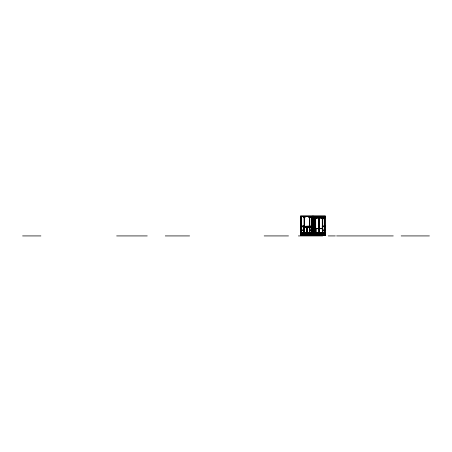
<?xml version="1.0" encoding="UTF-8"?>
<svg xmlns="http://www.w3.org/2000/svg" width="452" height="452" viewBox="0 0 452 452"><rect width="100%" height="100%" fill="white"/><g stroke="black" fill="none" stroke-linecap="round" stroke-linejoin="round"><path stroke-width="0.68" d="M301.388 232.661L301.411 226.192L303.784 226.192M303.947 232.678L304.004 227.04M304.224 232.678L304.224 227.232M324.638 232.661L324.643 226.362M308.287 227.503L303.665 226.073L301.094 226.266L305.535 227.684L314.784 227.661M303.665 226.073L308.01 227.503M301.36 226.35L303.761 226.35C316.863 229.808 304.518 225.791 301.145 226.113M303.936 226.073L303.637 226.316L303.637 232.825M306.496 227.198L304.1 227.198M307.044 227.198L311.123 227.04M314.784 227.503L305.558 227.52M304.275 227.124L303.947 227.192M301.156 217.084L301.631 216.536M301.783 216.536L300.795 217.084M301.156 217.412L301.913 216.536M302.066 216.536L301.309 217.412L300.795 217.412M304.303 217.531L305.168 216.536M305.32 216.536L304.106 217.531L303.241 216.536M304.303 217.858L305.45 216.536M305.603 216.536L304.106 217.858L302.959 216.536M310.507 216.536L309.648 217.531L308.744 216.536M310.665 216.536L309.445 217.531L308.586 216.536M310.795 216.536L309.648 217.858L308.456 216.536M310.948 216.536L309.445 217.858L308.304 216.536M313.631 216.536L313.157 217.084L313.784 216.536M313.914 216.536L313.157 217.412L314.072 216.536M301.461 233.842L301.936 233.288M302.094 233.288L301.105 233.842M301.461 234.17L302.224 233.288M302.377 233.288L301.62 234.17L301.105 234.17M316.31 217.531L317.168 216.536M317.321 216.536L316.106 217.531L315.247 216.536M316.31 217.858L317.451 216.536M316.462 217.858L317.609 216.536M302.959 235.306L304.106 233.983L305.603 235.306M303.111 235.306L304.258 233.983M304.462 233.842L304.936 233.288M303.241 235.306L304.106 234.317L305.32 235.306M303.399 235.306L304.258 234.317M305.089 233.288L304.258 233.842L303.784 233.288M304.462 234.17L305.219 233.057M305.377 233.057L304.258 234.17L303.501 233.057M305.682 235.074L306.75 234.198L305.964 235.074M305.834 235.074L306.597 234.198M306.123 235.074L306.597 234.526M307.134 233.842L307.609 233.288M307.157 233.938L307.914 233.057L307.134 234.17M306.275 235.074L306.75 234.526L306.439 234.526M308.049 233.057L306.931 234.17L305.964 233.057M322.666 216.536L321.451 217.531L320.592 216.536M322.796 216.536L321.649 217.858L320.462 216.536M321.807 217.858L322.954 216.536M308.304 235.306L309.445 233.983L310.948 235.306M323.468 217.932L322.609 218.926L323.621 217.932M308.456 235.306L309.603 233.983L310.795 235.306L310.857 233.057M309.801 233.842L310.281 233.288M308.586 235.306L309.445 234.317L310.665 235.306L310.699 233.057M308.744 235.306L309.603 234.317L310.507 235.306M323.751 217.932L322.609 219.254L323.909 217.932M309.801 234.17L310.564 233.057M311.903 234.198L311.14 235.074L311.168 233.057L311.903 233.938M311.27 235.074L312.055 234.198L310.987 235.074L310.936 233.057L312.055 233.938L311.292 233.057M311.581 235.074L311.903 234.526M311.451 235.306L312.756 233.983L311.609 235.306M311.891 235.306L312.756 234.317L311.739 235.402L314.174 235.402L313.157 234.317L314.016 235.306M313.784 233.288L313.157 233.842L313.547 232.825M314.332 233.057L313.157 234.17M314.01 233.605L314.485 233.057M314.643 233.057L313.857 233.938L314.925 233.057M314.01 233.938L314.773 233.057M316.151 233.842L316.626 233.288M315.343 234.865L316.106 233.983M315.496 234.865L316.264 233.983M316.106 234.317L315.247 235.306L315.304 217.932L315.411 235.306L316.264 234.317M316.151 234.17L316.914 233.057M317.067 233.057L316.31 234.17L315.355 234.215M319.632 233.057L318.982 233.842L318.146 233.288M317.993 235.074L319.79 233.057M318.151 235.074L319.943 233.057M318.281 235.074L318.909 234.526M320.072 233.057L319.315 233.938L319.315 235.074M320.231 233.057L319.157 233.938M320.304 235.306L321.451 233.983L322.558 233.983M322.129 233.288L321.649 233.842L320.818 233.288M320.462 235.306L321.604 233.983L322.796 235.306M320.592 235.306L321.451 234.317L322.666 235.306M320.536 233.057L321.293 234.17L322.259 233.057M320.745 235.306L321.604 234.317L322.513 235.306L322.525 217.932M323.457 232.594L324.756 231.271L323.609 232.594M323.739 232.594L324.756 231.599L323.898 232.594M323.457 235.306L324.604 233.983L325.112 233.983M323.609 235.306L324.756 233.983M323.739 235.306L324.604 234.317L325.112 234.317M323.898 235.306L324.756 234.317M303.778 226.362L314.784 226.113L314.784 232.825M306.891 227.322L307.032 233.057M307.151 227.316L311.123 227.277M322.18 226.91L324.802 226.141M322.259 226.932L324.96 226.096L322.219 227.068M324.768 226.113L322.751 226.35M324.802 226.311L324.491 233.057M300.795 216.536L325.112 216.536M325.112 217.084L324.129 216.536M325.112 217.412L324.604 217.412L323.841 216.536M324.802 217.531L325.112 217.531M313.157 217.7L324.756 217.7M313.157 217.932L325.112 217.858M315.423 218.09L322.525 218.09M322.395 226.113L324.96 226.096M311.123 226.192L304.309 226.35L311.123 226.35M311.682 226.186L314.225 226.186M322.722 226.192L324.587 226.384M305.976 226.266L311.123 226.266M312.321 226.271L314.784 226.271M323.615 226.266L324.999 226.254M312.321 226.339L314.225 226.339M311.123 227.124L307.337 227.124L307.32 233.057M314.225 227.232L314.784 227.232M314.225 227.277L314.784 227.277M311.123 227.418L308.264 227.655L303.512 226.113M311.682 227.429L314.225 227.429M308.27 227.576L311.123 227.576M312.321 227.588L314.225 227.588M322.558 228.559L315.677 228.559L315.722 232.825L315.677 218.09M315.863 228.723L322.417 228.723M300.795 230.011L304.258 230.011M309.648 230.011L312.756 230.011M313.157 230.011L315.519 230.011M322.242 230.011L325.112 230.011M300.795 230.243L304.258 230.243M309.648 230.243L312.756 230.243M313.157 230.243L315.519 230.243M322.242 230.243L325.112 230.243M313.157 232.594L315.304 232.594M322.609 232.594L324.756 232.594M301.105 232.661L314.784 232.661M315.423 232.673L324.802 232.661M311.908 233.153L314.004 233.153M301.105 233.288L302.608 233.057M303.501 233.288L305.377 233.288M308.049 233.288L306.168 233.057M308.84 233.057L310.857 233.288M311.614 233.288L314.298 233.057M315.055 233.288L317.067 233.288M317.863 233.057L319.739 233.057M320.536 233.288L322.412 233.288L321.649 234.17L322.558 234.215M324.802 233.288L323.304 233.057M311.903 233.385L314.01 233.385M306.439 233.605L306.75 233.605M312.055 233.605L311.27 233.057M312.643 233.605L313.264 233.605M313.857 233.605L314.163 233.605M307.287 233.842L306.275 233.057L307.914 235.074M315.954 233.842L316.784 233.288L316.733 235.306M300.795 233.983L301.309 233.983L302.456 235.306M315.355 233.983L316.462 233.983L317.609 235.306M312.756 234.17L311.581 233.057L311.637 233.385M318.982 234.17L317.863 233.288M300.795 234.317L301.309 234.317L302.168 235.306M312.643 234.526L313.264 234.526M314.163 234.526L313.857 234.526L314.332 235.074M319.468 234.526L319.157 234.526L319.632 235.074M312.434 234.921L313.473 234.921M300.642 235.074L325.27 235.306L300.721 235.074M22.6 235.927L40.895 235.927M116.65 235.927L147.245 235.927M165.279 235.927L189.597 235.927M264.177 235.927L288.495 235.927M298.354 235.927L322.671 235.927M328.276 235.927L335.333 235.927M336.604 235.927L393.251 235.927M401.167 235.927L429.4 235.927M301.088 226.096L305.671 227.684L301.055 226.254M300.947 226.096L305.569 227.525M324.282 216.536L324.756 217.084M323.999 216.536L324.756 217.412M320.745 216.536L321.604 217.531L322.513 216.536L322.558 217.7M320.304 216.536L321.451 217.858M315.4 216.536L316.264 217.531M316.264 217.858L315.117 216.536L315.151 217.7M314.959 216.536L316.106 217.858M314.445 217.932L315.304 218.926L314.293 217.932M314.163 217.932L315.304 219.254L314.004 217.932M312.281 216.536L312.756 217.084L312.123 216.536M311.993 216.536L312.756 217.412L311.84 216.536M323.971 233.288L324.446 233.842L323.818 233.288M323.688 233.288L324.446 234.17L323.53 233.288M321.807 233.983L322.954 235.306M320.976 233.288L321.451 233.842M321.451 234.17L320.688 233.057M320.231 235.074L319.157 234.198L319.943 235.074M319.315 234.198L320.072 235.074M318.304 233.288L318.779 233.842L318.875 235.074M319.315 234.526L319.79 235.074M318.779 234.17L318.016 233.057M303.399 216.536L304.258 217.531M303.111 216.536L304.258 217.858M315.632 233.288L316.106 233.842M316.31 233.983L317.451 235.306M317.321 235.306L316.31 234.317L317.168 235.306M315.349 233.288L316.106 234.17M315.191 233.288L315.954 234.17M314.456 232.594L313.157 231.271L314.304 232.594M314.174 232.594L313.157 231.599L314.016 232.594M314.925 235.074L313.857 234.198L314.643 235.074M314.01 234.198L314.773 235.074M314.01 234.526L314.485 235.074M314.456 235.306L313.157 233.983L314.304 235.306M312.123 233.288L312.756 233.842L312.281 233.057M311.422 233.057L311.903 233.605M309.281 233.288L309.756 233.842M309.128 233.288L309.959 233.842L310.434 233.288L310.496 235.306M308.84 233.288L309.959 234.17L310.716 233.057M306.609 233.288L307.083 233.842M305.834 233.057L306.597 233.938M307.157 234.526L307.631 235.074M305.682 233.057L306.75 233.938L306.722 235.543M303.936 233.288L304.416 233.842M305.45 235.306L303.654 233.057M304.303 234.317L305.168 235.306M301.156 233.983L302.298 235.306M301.156 234.317L302.015 235.306M307.145 227.226L307.168 233.057M307.01 227.271L307.032 232.661M301.269 226.362L301.269 232.661M325.112 216.073L325.112 235.543L300.795 235.543L300.795 216.073M324.96 216.536L324.96 235.306M324.802 216.305L324.802 235.543M324.604 216.536L324.604 232.825M324.604 233.057L324.604 235.074M324.446 233.288L324.446 235.074M324.293 233.288L324.293 235.074M322.762 216.536L322.762 217.7M322.762 217.932L322.762 235.306M322.609 216.536L322.609 217.7M322.609 217.932L322.609 235.306M322.406 216.536L322.406 217.7M322.406 217.932L322.406 232.825M322.412 233.057L322.406 235.306M322.389 218.09L322.299 232.825M322.27 218.09L322.27 229.198M321.807 216.536L321.807 217.926M321.807 233.057L321.807 235.306M321.649 235.543L321.649 233.057L321.604 235.306M321.451 216.536L321.451 217.926M321.451 233.057L321.451 235.543M321.293 233.288L321.293 235.543M319.468 233.288L319.468 235.074M319.168 218.09L319.168 232.673M319.157 233.288L319.112 235.074M319.033 217.932L319.033 232.825M318.914 217.932L318.914 229.198M318.982 233.288L318.937 235.306M318.903 217.932L318.897 232.673M318.784 218.09L318.784 229.198M318.779 233.288L318.779 235.074M318.62 233.288L318.62 235.074M317.502 233.057L317.502 235.074M317.389 233.057L317.389 235.074M317.236 233.057L317.236 235.074M317.118 233.057L317.118 235.074M316.931 233.057L316.931 235.306M316.779 233.057L316.779 234.633M316.575 233.288L316.575 235.306M316.462 216.536L316.462 217.926M316.462 233.057L316.462 235.306M316.31 216.536L316.31 217.926M316.31 233.057L316.31 235.543M316.264 233.057L316.264 235.306M316.106 216.536L316.106 217.926M316.106 233.057L316.106 235.543M316.016 233.288L316.016 235.074M315.982 228.559L315.982 232.825M315.954 233.288L315.954 235.543M315.863 228.559L315.863 232.825M315.818 233.288L315.818 235.074M315.541 217.932L315.541 232.825M315.507 216.536L315.507 217.7M315.423 217.932L315.507 235.306M315.151 217.932L315.208 235.306M315.055 233.057L315.055 235.306M314.971 233.057L314.971 235.074M314.739 233.057L314.739 235.074M314.507 226.113L314.507 232.825M314.36 216.305L311.547 216.305M314.27 216.395L311.637 216.395M314.225 226.113L314.225 232.661M314.163 216.632L314.163 232.825M314.163 233.385L314.163 235.074M314.1 233.057L314.1 235.074M314.004 216.395L314.01 232.825M313.982 233.057L313.982 235.074M313.852 216.632L313.863 235.306M313.807 217.333L313.807 232.825M313.75 233.153L313.807 235.074M313.654 216.632L313.694 235.306M313.581 216.395L313.586 216.073L325.27 216.073L300.642 216.073L312.326 216.073L312.326 216.395M313.535 232.825L313.479 233.385M313.535 235.074L313.496 235.402M313.27 216.395L313.264 216.073L312.643 216.073L312.643 216.395M313.309 216.536L313.264 235.306M313.112 216.536L313.157 232.825M313.157 233.057L313.112 235.074M312.953 216.073L312.953 235.543M312.801 216.536L312.801 232.825M312.801 233.057L312.801 235.074M312.756 216.536L312.756 232.825M312.756 233.057L312.756 235.074M312.643 216.632L312.643 235.306M312.598 216.536L312.53 235.306M312.439 233.057L312.434 233.385M312.366 232.825L312.377 233.288M312.259 216.632L312.219 235.306M312.259 233.385L312.259 235.074M312.1 216.632L312.055 235.074M311.948 216.632L311.948 232.825M311.948 233.385L311.948 234.509M311.908 216.395L311.903 232.825M311.931 233.057L311.931 235.074M311.767 233.057L311.812 235.074M311.744 216.632L311.682 232.825M311.744 233.385L311.744 234.509M311.405 226.113L311.405 232.825M311.123 226.113L311.123 232.825M310.095 233.288L310.095 235.074M309.891 233.288L309.959 235.543M309.801 216.536L309.801 235.543M309.756 233.288L309.756 235.543M309.603 216.536L309.603 235.543M309.445 216.536L309.445 235.306M309.337 233.288L309.337 235.306M309.134 233.057L309.179 235.306M308.976 233.057L308.976 235.306M308.789 233.057L308.789 235.074M308.676 233.057L308.676 235.074M308.524 233.057L308.524 235.074M308.405 233.057L308.405 235.074M307.287 233.288L307.287 235.074M307.157 235.074L307.157 233.288L307.083 235.074M306.953 233.887L307.032 235.543M306.897 233.057L306.891 227.237L306.722 233.057M306.931 233.288L306.931 235.074M306.642 233.288L306.597 235.074M306.439 233.288L306.439 235.074M304.614 233.288L304.614 235.543M304.462 216.536L304.416 235.543M304.36 233.729L304.36 235.074M304.258 216.536L304.258 235.543M304.123 233.729L304.123 235.074M304.106 216.536L304.106 235.306M303.913 226.311L303.913 232.825M303.778 226.271L303.778 232.825M301.62 233.288L301.62 235.074M301.416 232.825L301.416 235.074M301.309 216.536L301.388 232.825M301.309 233.057L301.309 235.074L301.264 233.288M301.156 216.536L301.156 232.825M301.156 233.057L301.156 235.074M301.105 216.305L301.105 232.825M301.105 233.057L301.105 235.074M300.953 216.536L300.953 235.306M305.371 227.418L307.744 227.418L305.371 227.418M306.784 227.124L304.365 227.277L306.784 227.124M325.27 232.825L300.642 233.057L325.27 232.825M321.649 217.926L321.649 216.536L321.604 217.926M315.355 217.7L315.355 216.536L315.304 217.7"/></g></svg>
